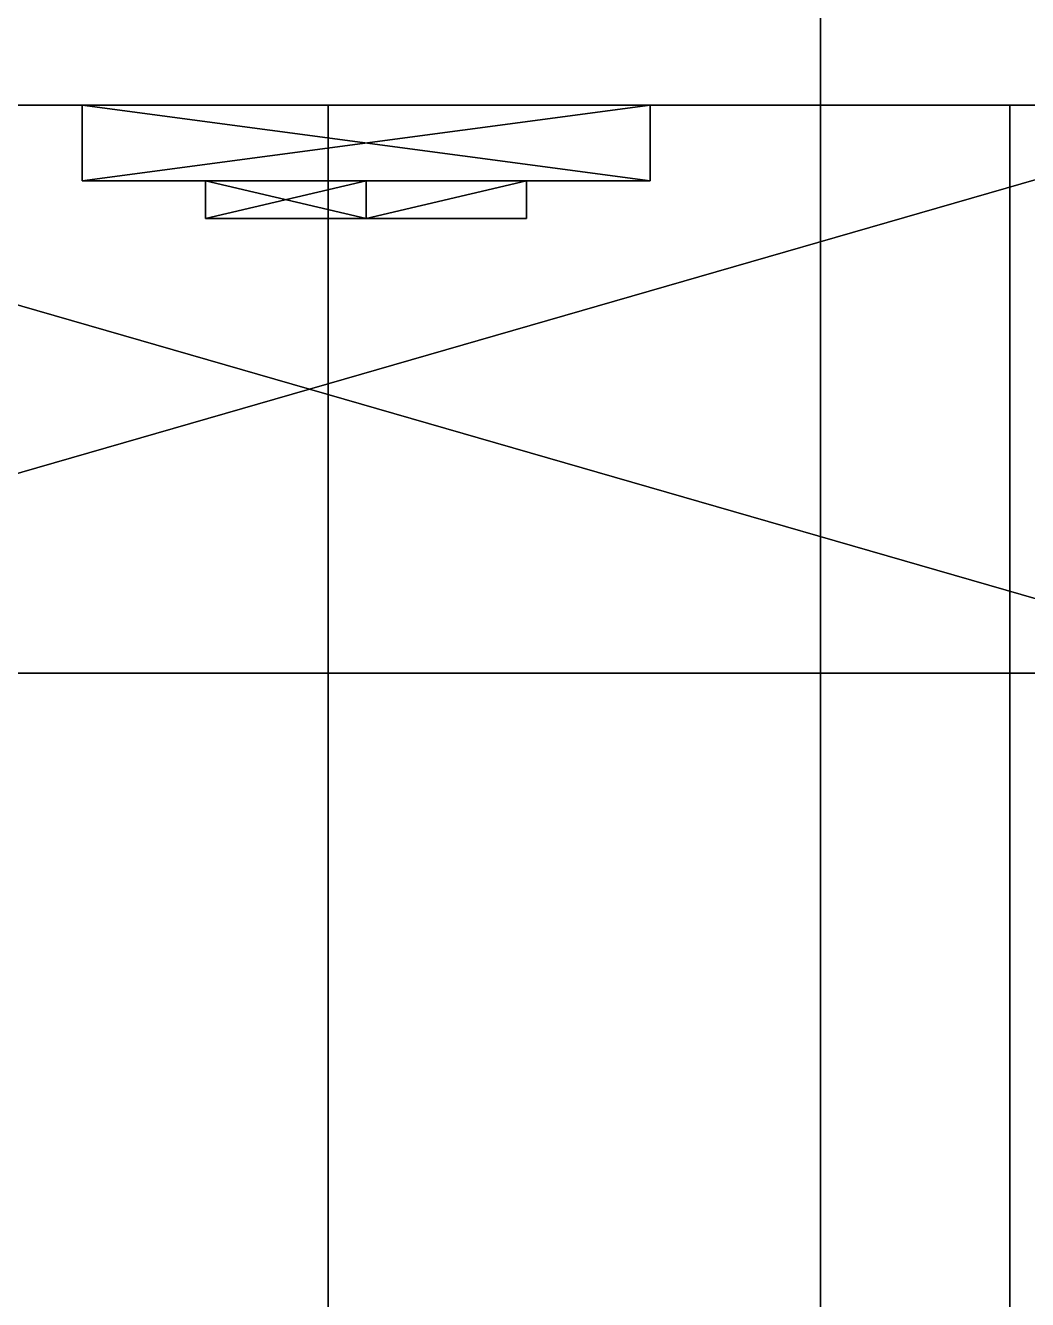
# Model space of a CAD drawing. Extents: x -100 to 4856, y -100 to 4830.
# Drawn here: x 524.01 to 550.47, y 2206.46 to 2240.1 of the extents above; entities that cross this region are included whole.
import ezdxf

# ---------------------------------------------------------------- set-up
doc = ezdxf.new("R2010")
doc.units = 0
for name, color, linetype in [('LAYER0', 7, 'CONTINUOUS'), ('LAYER144', 7, 'CONTINUOUS'), ('LAYER148', 7, 'CONTINUOUS'), ('LAYER152', 7, 'CONTINUOUS'), ('LAYER163', 7, 'CONTINUOUS'), ('LAYER373', 253, 'CONTINUOUS'), ('LAYER375', 253, 'CONTINUOUS'), ('LAYER377', 253, 'CONTINUOUS'), ('LAYER379', 253, 'CONTINUOUS'), ('LAYER381', 253, 'CONTINUOUS'), ('LAYER640', 9, 'CONTINUOUS')]:
    doc.layers.add(name, color=color, linetype=linetype)

msp = doc.modelspace()

# ---------------------------------------------------------------- linework, layer by layer
at = {"layer": 'LAYER0', "invisible_edges": 1}
for points in [[(4856, 4830, -5), (-100, -100, -5), (-100, 4830, -5), (4856, 4830, -5)], [(-100, -100, -5), (4856, 4830, -5), (4856, -100, -5), (-100, -100, -5)], [(4856, -100), (-100, 4830), (-100, -100), (4856, -100)], [(-100, 4830), (4856, -100), (4856, 4830), (-100, 4830)]]:
    msp.add_3dface(points, dxfattribs=at)
at = {"layer": 'LAYER144', "invisible_edges": 1}
for points in [[(20, 2238), (570, 2256), (570, 2238), (20, 2238)], [(570, 2256), (20, 2238), (20, 2256), (570, 2256)], [(20, 2256, 2540), (570, 2238, 2540), (570, 2256, 2540), (20, 2256, 2540)], [(570, 2238, 2540), (20, 2256, 2540), (20, 2238, 2540), (570, 2238, 2540)], [(570, 2238, 2540), (20, 2238), (570, 2238), (570, 2238, 2540)], [(20, 2238), (570, 2238, 2540), (20, 2238, 2540), (20, 2238)]]:
    msp.add_3dface(points, dxfattribs=at)
at = {"layer": 'LAYER148', "invisible_edges": 1}
for points in [[(20, 2238, 80), (570, 1458, 80), (20, 1458, 80), (20, 2238, 80)], [(570, 1458, 80), (20, 2238, 80), (570, 2238, 80), (570, 1458, 80)], [(20, 2238, 80), (570, 2238, 98), (570, 2238, 80), (20, 2238, 80)], [(570, 2238, 98), (20, 2238, 80), (20, 2238, 98), (570, 2238, 98)], [(570, 2238, 98), (20, 1458, 98), (570, 1458, 98), (570, 2238, 98)], [(20, 1458, 98), (570, 2238, 98), (20, 2238, 98), (20, 1458, 98)]]:
    msp.add_3dface(points, dxfattribs=at)
at = {"layer": 'LAYER152', "invisible_edges": 1}
for points in [[(532, 2238, 80), (532, 1458), (532, 1458, 80), (532, 2238, 80)], [(532, 1458), (532, 2238, 80), (532, 2238), (532, 1458)], [(550, 2238), (532, 1458), (532, 2238), (550, 2238)], [(532, 1458), (550, 2238), (550, 1458), (532, 1458)], [(532, 2238, 80), (550, 2238), (532, 2238), (532, 2238, 80)], [(550, 2238), (532, 2238, 80), (550, 2238, 80), (550, 2238)], [(550, 1458, 80), (532, 2238, 80), (532, 1458, 80), (550, 1458, 80)], [(532, 2238, 80), (550, 1458, 80), (550, 2238, 80), (532, 2238, 80)], [(550, 2238), (550, 1458, 80), (550, 1458), (550, 2238)], [(550, 1458, 80), (550, 2238), (550, 2238, 80), (550, 1458, 80)]]:
    msp.add_3dface(points, dxfattribs=at)
at = {"layer": 'LAYER163', "invisible_edges": 1}
for points in [[(20, 1458, 2539), (570, 2238, 2539), (20, 2238, 2539), (20, 1458, 2539)], [(570, 2238, 2539), (20, 1458, 2539), (570, 1458, 2539), (570, 2238, 2539)], [(20, 2238, 2521), (570, 2238, 2539), (570, 2238, 2521), (20, 2238, 2521)], [(570, 2238, 2539), (20, 2238, 2521), (20, 2238, 2539), (570, 2238, 2539)], [(570, 1458, 2521), (20, 2238, 2521), (570, 2238, 2521), (570, 1458, 2521)], [(20, 2238, 2521), (570, 1458, 2521), (20, 1458, 2521), (20, 2238, 2521)]]:
    msp.add_3dface(points, dxfattribs=at)
at = {"layer": 'LAYER373'}
for points in [[(557.5, 2238, 176.2174), (557.5, 2223, 176.2174), (505.5, 2238, 176.2174), (557.5, 2238, 176.2174)], [(505.5, 2238, 176.2174), (557.5, 2223, 176.2174), (505.5, 2223, 176.2174), (505.5, 2238, 176.2174)], [(505.5, 2238, 189.7826), (505.5, 2223, 189.7826), (557.5, 2238, 189.7826), (505.5, 2238, 189.7826)], [(557.5, 2238, 189.7826), (505.5, 2223, 189.7826), (557.5, 2223, 189.7826), (557.5, 2238, 189.7826)], [(540.5, 2236, 209), (540.5, 2238, 209), (525.5, 2238, 209), (540.5, 2236, 209)], [(540.5, 2236, 209), (525.5, 2238, 209), (525.5, 2236, 209), (540.5, 2236, 209)], [(525.5, 2236, 209), (525.5, 2238, 209), (525.5, 2238, 157), (525.5, 2236, 209)], [(525.5, 2236, 209), (525.5, 2238, 157), (525.5, 2236, 157), (525.5, 2236, 209)], [(525.5, 2236, 157), (525.5, 2238, 157), (540.5, 2238, 157), (525.5, 2236, 157)], [(525.5, 2236, 157), (540.5, 2238, 157), (540.5, 2236, 157), (525.5, 2236, 157)], [(540.5, 2238, 157), (540.5, 2238, 209), (540.5, 2236, 209), (540.5, 2238, 157)], [(540.5, 2238, 157), (540.5, 2236, 209), (540.5, 2236, 157), (540.5, 2238, 157)], [(540.5, 2236, 157), (540.5, 2236, 209), (525.5, 2236, 209), (540.5, 2236, 157)], [(540.5, 2236, 157), (525.5, 2236, 209), (525.5, 2236, 157), (540.5, 2236, 157)], [(533, 2235, 196.2939), (528.76, 2235, 201.087), (533, 2236, 196.2939), (533, 2235, 196.2939)], [(533, 2236, 196.2939), (528.76, 2235, 201.087), (528.76, 2236, 201.087), (533, 2236, 196.2939)], [(528.76, 2235, 201.087), (533, 2235, 205.88), (528.76, 2236, 201.087), (528.76, 2235, 201.087)], [(528.76, 2236, 201.087), (533, 2235, 205.88), (533, 2236, 205.88), (528.76, 2236, 201.087)], [(533, 2236, 205.88), (528.76, 2236, 201.087), (533, 2236, 196.2939), (533, 2236, 205.88)], [(533, 2235, 160.12), (528.76, 2235, 164.913), (533, 2236, 160.12), (533, 2235, 160.12)], [(533, 2236, 160.12), (528.76, 2235, 164.913), (528.76, 2236, 164.913), (533, 2236, 160.12)], [(528.76, 2235, 164.913), (533, 2235, 169.7061), (528.76, 2236, 164.913), (528.76, 2235, 164.913)], [(528.76, 2236, 164.913), (533, 2235, 169.7061), (533, 2236, 169.7061), (528.76, 2236, 164.913)], [(533, 2236, 169.7061), (528.76, 2236, 164.913), (533, 2236, 160.12), (533, 2236, 169.7061)], [(537.24, 2235, 201.087), (533, 2235, 196.2939), (537.24, 2236, 201.087), (537.24, 2235, 201.087)], [(537.24, 2236, 201.087), (533, 2235, 196.2939), (533, 2236, 196.2939), (537.24, 2236, 201.087)], [(533, 2236, 205.88), (533, 2236, 196.2939), (537.24, 2236, 201.087), (533, 2236, 205.88)], [(533, 2236, 205.88), (533, 2235, 205.88), (537.24, 2236, 201.087), (533, 2236, 205.88)], [(537.24, 2236, 201.087), (533, 2235, 205.88), (537.24, 2235, 201.087), (537.24, 2236, 201.087)], [(537.24, 2235, 164.913), (533, 2235, 160.12), (537.24, 2236, 164.913), (537.24, 2235, 164.913)], [(537.24, 2236, 164.913), (533, 2235, 160.12), (533, 2236, 160.12), (537.24, 2236, 164.913)], [(533, 2236, 169.7061), (533, 2236, 160.12), (537.24, 2236, 164.913), (533, 2236, 169.7061)], [(533, 2236, 169.7061), (533, 2235, 169.7061), (537.24, 2236, 164.913), (533, 2236, 169.7061)], [(537.24, 2236, 164.913), (533, 2235, 169.7061), (537.24, 2235, 164.913), (537.24, 2236, 164.913)], [(533, 2235, 205.88), (528.76, 2235, 201.087), (537.24, 2235, 201.087), (533, 2235, 205.88)], [(537.24, 2235, 201.087), (528.76, 2235, 201.087), (533, 2235, 196.2939), (537.24, 2235, 201.087)], [(533, 2235, 169.7061), (528.76, 2235, 164.913), (537.24, 2235, 164.913), (533, 2235, 169.7061)], [(537.24, 2235, 164.913), (528.76, 2235, 164.913), (533, 2235, 160.12), (537.24, 2235, 164.913)], [(557.5, 2223, 176.2174), (557.5, 2223, 189.7826), (505.5, 2223, 176.2174), (557.5, 2223, 176.2174)], [(505.5, 2223, 176.2174), (557.5, 2223, 189.7826), (505.5, 2223, 189.7826), (505.5, 2223, 176.2174)]]:
    msp.add_3dface(points, dxfattribs=at)
at = {"layer": 'LAYER375'}
for points in [[(557.5, 2238, 739.7174), (557.5, 2223, 739.7174), (505.5, 2238, 739.7174), (557.5, 2238, 739.7174)], [(505.5, 2238, 739.7174), (557.5, 2223, 739.7174), (505.5, 2223, 739.7174), (505.5, 2238, 739.7174)], [(505.5, 2238, 753.2826), (505.5, 2223, 753.2826), (557.5, 2238, 753.2826), (505.5, 2238, 753.2826)], [(557.5, 2238, 753.2826), (505.5, 2223, 753.2826), (557.5, 2223, 753.2826), (557.5, 2238, 753.2826)], [(540.5, 2236, 772.5), (540.5, 2238, 772.5), (525.5, 2238, 772.5), (540.5, 2236, 772.5)], [(540.5, 2236, 772.5), (525.5, 2238, 772.5), (525.5, 2236, 772.5), (540.5, 2236, 772.5)], [(525.5, 2236, 772.5), (525.5, 2238, 772.5), (525.5, 2238, 720.5), (525.5, 2236, 772.5)], [(525.5, 2236, 772.5), (525.5, 2238, 720.5), (525.5, 2236, 720.5), (525.5, 2236, 772.5)], [(525.5, 2236, 720.5), (525.5, 2238, 720.5), (540.5, 2238, 720.5), (525.5, 2236, 720.5)], [(525.5, 2236, 720.5), (540.5, 2238, 720.5), (540.5, 2236, 720.5), (525.5, 2236, 720.5)], [(540.5, 2238, 720.5), (540.5, 2238, 772.5), (540.5, 2236, 772.5), (540.5, 2238, 720.5)], [(540.5, 2238, 720.5), (540.5, 2236, 772.5), (540.5, 2236, 720.5), (540.5, 2238, 720.5)], [(540.5, 2236, 720.5), (540.5, 2236, 772.5), (525.5, 2236, 772.5), (540.5, 2236, 720.5)], [(540.5, 2236, 720.5), (525.5, 2236, 772.5), (525.5, 2236, 720.5), (540.5, 2236, 720.5)], [(533, 2235, 759.7939), (528.76, 2235, 764.587), (533, 2236, 759.7939), (533, 2235, 759.7939)], [(533, 2236, 759.7939), (528.76, 2235, 764.587), (528.76, 2236, 764.587), (533, 2236, 759.7939)], [(528.76, 2235, 764.587), (533, 2235, 769.38), (528.76, 2236, 764.587), (528.76, 2235, 764.587)], [(528.76, 2236, 764.587), (533, 2235, 769.38), (533, 2236, 769.38), (528.76, 2236, 764.587)], [(533, 2236, 769.38), (528.76, 2236, 764.587), (533, 2236, 759.7939), (533, 2236, 769.38)], [(533, 2235, 723.62), (528.76, 2235, 728.413), (533, 2236, 723.62), (533, 2235, 723.62)], [(533, 2236, 723.62), (528.76, 2235, 728.413), (528.76, 2236, 728.413), (533, 2236, 723.62)], [(528.76, 2235, 728.413), (533, 2235, 733.2061), (528.76, 2236, 728.413), (528.76, 2235, 728.413)], [(528.76, 2236, 728.413), (533, 2235, 733.2061), (533, 2236, 733.2061), (528.76, 2236, 728.413)], [(533, 2236, 733.2061), (528.76, 2236, 728.413), (533, 2236, 723.62), (533, 2236, 733.2061)], [(537.24, 2235, 764.587), (533, 2235, 759.7939), (537.24, 2236, 764.587), (537.24, 2235, 764.587)], [(537.24, 2236, 764.587), (533, 2235, 759.7939), (533, 2236, 759.7939), (537.24, 2236, 764.587)], [(533, 2236, 769.38), (533, 2236, 759.7939), (537.24, 2236, 764.587), (533, 2236, 769.38)], [(533, 2236, 769.38), (533, 2235, 769.38), (537.24, 2236, 764.587), (533, 2236, 769.38)], [(537.24, 2236, 764.587), (533, 2235, 769.38), (537.24, 2235, 764.587), (537.24, 2236, 764.587)], [(537.24, 2235, 728.413), (533, 2235, 723.62), (537.24, 2236, 728.413), (537.24, 2235, 728.413)], [(537.24, 2236, 728.413), (533, 2235, 723.62), (533, 2236, 723.62), (537.24, 2236, 728.413)], [(533, 2236, 733.2061), (533, 2236, 723.62), (537.24, 2236, 728.413), (533, 2236, 733.2061)], [(533, 2236, 733.2061), (533, 2235, 733.2061), (537.24, 2236, 728.413), (533, 2236, 733.2061)], [(537.24, 2236, 728.413), (533, 2235, 733.2061), (537.24, 2235, 728.413), (537.24, 2236, 728.413)], [(533, 2235, 769.38), (528.76, 2235, 764.587), (537.24, 2235, 764.587), (533, 2235, 769.38)], [(537.24, 2235, 764.587), (528.76, 2235, 764.587), (533, 2235, 759.7939), (537.24, 2235, 764.587)], [(533, 2235, 733.2061), (528.76, 2235, 728.413), (537.24, 2235, 728.413), (533, 2235, 733.2061)], [(537.24, 2235, 728.413), (528.76, 2235, 728.413), (533, 2235, 723.62), (537.24, 2235, 728.413)], [(557.5, 2223, 739.7174), (557.5, 2223, 753.2826), (505.5, 2223, 739.7174), (557.5, 2223, 739.7174)], [(505.5, 2223, 739.7174), (557.5, 2223, 753.2826), (505.5, 2223, 753.2826), (505.5, 2223, 739.7174)]]:
    msp.add_3dface(points, dxfattribs=at)
at = {"layer": 'LAYER377'}
for points in [[(557.5, 2238, 1303.217), (557.5, 2223, 1303.217), (505.5, 2238, 1303.217), (557.5, 2238, 1303.217)], [(505.5, 2238, 1303.217), (557.5, 2223, 1303.217), (505.5, 2223, 1303.217), (505.5, 2238, 1303.217)], [(505.5, 2238, 1316.783), (505.5, 2223, 1316.783), (557.5, 2238, 1316.783), (505.5, 2238, 1316.783)], [(557.5, 2238, 1316.783), (505.5, 2223, 1316.783), (557.5, 2223, 1316.783), (557.5, 2238, 1316.783)], [(540.5, 2236, 1336), (540.5, 2238, 1336), (525.5, 2238, 1336), (540.5, 2236, 1336)], [(540.5, 2236, 1336), (525.5, 2238, 1336), (525.5, 2236, 1336), (540.5, 2236, 1336)], [(525.5, 2236, 1336), (525.5, 2238, 1336), (525.5, 2238, 1284), (525.5, 2236, 1336)], [(525.5, 2236, 1336), (525.5, 2238, 1284), (525.5, 2236, 1284), (525.5, 2236, 1336)], [(525.5, 2236, 1284), (525.5, 2238, 1284), (540.5, 2238, 1284), (525.5, 2236, 1284)], [(525.5, 2236, 1284), (540.5, 2238, 1284), (540.5, 2236, 1284), (525.5, 2236, 1284)], [(540.5, 2238, 1284), (540.5, 2238, 1336), (540.5, 2236, 1336), (540.5, 2238, 1284)], [(540.5, 2238, 1284), (540.5, 2236, 1336), (540.5, 2236, 1284), (540.5, 2238, 1284)], [(540.5, 2236, 1284), (540.5, 2236, 1336), (525.5, 2236, 1336), (540.5, 2236, 1284)], [(540.5, 2236, 1284), (525.5, 2236, 1336), (525.5, 2236, 1284), (540.5, 2236, 1284)], [(533, 2235, 1323.294), (528.76, 2235, 1328.087), (533, 2236, 1323.294), (533, 2235, 1323.294)], [(533, 2236, 1323.294), (528.76, 2235, 1328.087), (528.76, 2236, 1328.087), (533, 2236, 1323.294)], [(528.76, 2235, 1328.087), (533, 2235, 1332.88), (528.76, 2236, 1328.087), (528.76, 2235, 1328.087)], [(528.76, 2236, 1328.087), (533, 2235, 1332.88), (533, 2236, 1332.88), (528.76, 2236, 1328.087)], [(533, 2236, 1332.88), (528.76, 2236, 1328.087), (533, 2236, 1323.294), (533, 2236, 1332.88)], [(533, 2235, 1287.12), (528.76, 2235, 1291.913), (533, 2236, 1287.12), (533, 2235, 1287.12)], [(533, 2236, 1287.12), (528.76, 2235, 1291.913), (528.76, 2236, 1291.913), (533, 2236, 1287.12)], [(528.76, 2235, 1291.913), (533, 2235, 1296.706), (528.76, 2236, 1291.913), (528.76, 2235, 1291.913)], [(528.76, 2236, 1291.913), (533, 2235, 1296.706), (533, 2236, 1296.706), (528.76, 2236, 1291.913)], [(533, 2236, 1296.706), (528.76, 2236, 1291.913), (533, 2236, 1287.12), (533, 2236, 1296.706)], [(537.24, 2235, 1328.087), (533, 2235, 1323.294), (537.24, 2236, 1328.087), (537.24, 2235, 1328.087)], [(537.24, 2236, 1328.087), (533, 2235, 1323.294), (533, 2236, 1323.294), (537.24, 2236, 1328.087)], [(533, 2236, 1332.88), (533, 2236, 1323.294), (537.24, 2236, 1328.087), (533, 2236, 1332.88)], [(533, 2236, 1332.88), (533, 2235, 1332.88), (537.24, 2236, 1328.087), (533, 2236, 1332.88)], [(537.24, 2236, 1328.087), (533, 2235, 1332.88), (537.24, 2235, 1328.087), (537.24, 2236, 1328.087)], [(537.24, 2235, 1291.913), (533, 2235, 1287.12), (537.24, 2236, 1291.913), (537.24, 2235, 1291.913)], [(537.24, 2236, 1291.913), (533, 2235, 1287.12), (533, 2236, 1287.12), (537.24, 2236, 1291.913)], [(533, 2236, 1296.706), (533, 2236, 1287.12), (537.24, 2236, 1291.913), (533, 2236, 1296.706)], [(533, 2236, 1296.706), (533, 2235, 1296.706), (537.24, 2236, 1291.913), (533, 2236, 1296.706)], [(537.24, 2236, 1291.913), (533, 2235, 1296.706), (537.24, 2235, 1291.913), (537.24, 2236, 1291.913)], [(533, 2235, 1332.88), (528.76, 2235, 1328.087), (537.24, 2235, 1328.087), (533, 2235, 1332.88)], [(537.24, 2235, 1328.087), (528.76, 2235, 1328.087), (533, 2235, 1323.294), (537.24, 2235, 1328.087)], [(533, 2235, 1296.706), (528.76, 2235, 1291.913), (537.24, 2235, 1291.913), (533, 2235, 1296.706)], [(537.24, 2235, 1291.913), (528.76, 2235, 1291.913), (533, 2235, 1287.12), (537.24, 2235, 1291.913)], [(557.5, 2223, 1303.217), (557.5, 2223, 1316.783), (505.5, 2223, 1303.217), (557.5, 2223, 1303.217)], [(505.5, 2223, 1303.217), (557.5, 2223, 1316.783), (505.5, 2223, 1316.783), (505.5, 2223, 1303.217)]]:
    msp.add_3dface(points, dxfattribs=at)
at = {"layer": 'LAYER379'}
for points in [[(557.5, 2238, 1866.717), (557.5, 2223, 1866.717), (505.5, 2238, 1866.717), (557.5, 2238, 1866.717)], [(505.5, 2238, 1866.717), (557.5, 2223, 1866.717), (505.5, 2223, 1866.717), (505.5, 2238, 1866.717)], [(505.5, 2238, 1880.283), (505.5, 2223, 1880.283), (557.5, 2238, 1880.283), (505.5, 2238, 1880.283)], [(557.5, 2238, 1880.283), (505.5, 2223, 1880.283), (557.5, 2223, 1880.283), (557.5, 2238, 1880.283)], [(540.5, 2236, 1899.5), (540.5, 2238, 1899.5), (525.5, 2238, 1899.5), (540.5, 2236, 1899.5)], [(540.5, 2236, 1899.5), (525.5, 2238, 1899.5), (525.5, 2236, 1899.5), (540.5, 2236, 1899.5)], [(525.5, 2236, 1899.5), (525.5, 2238, 1899.5), (525.5, 2238, 1847.5), (525.5, 2236, 1899.5)], [(525.5, 2236, 1899.5), (525.5, 2238, 1847.5), (525.5, 2236, 1847.5), (525.5, 2236, 1899.5)], [(525.5, 2236, 1847.5), (525.5, 2238, 1847.5), (540.5, 2238, 1847.5), (525.5, 2236, 1847.5)], [(525.5, 2236, 1847.5), (540.5, 2238, 1847.5), (540.5, 2236, 1847.5), (525.5, 2236, 1847.5)], [(540.5, 2238, 1847.5), (540.5, 2238, 1899.5), (540.5, 2236, 1899.5), (540.5, 2238, 1847.5)], [(540.5, 2238, 1847.5), (540.5, 2236, 1899.5), (540.5, 2236, 1847.5), (540.5, 2238, 1847.5)], [(540.5, 2236, 1847.5), (540.5, 2236, 1899.5), (525.5, 2236, 1899.5), (540.5, 2236, 1847.5)], [(540.5, 2236, 1847.5), (525.5, 2236, 1899.5), (525.5, 2236, 1847.5), (540.5, 2236, 1847.5)], [(533, 2235, 1886.794), (528.76, 2235, 1891.587), (533, 2236, 1886.794), (533, 2235, 1886.794)], [(533, 2236, 1886.794), (528.76, 2235, 1891.587), (528.76, 2236, 1891.587), (533, 2236, 1886.794)], [(528.76, 2235, 1891.587), (533, 2235, 1896.38), (528.76, 2236, 1891.587), (528.76, 2235, 1891.587)], [(528.76, 2236, 1891.587), (533, 2235, 1896.38), (533, 2236, 1896.38), (528.76, 2236, 1891.587)], [(533, 2236, 1896.38), (528.76, 2236, 1891.587), (533, 2236, 1886.794), (533, 2236, 1896.38)], [(533, 2235, 1850.62), (528.76, 2235, 1855.413), (533, 2236, 1850.62), (533, 2235, 1850.62)], [(533, 2236, 1850.62), (528.76, 2235, 1855.413), (528.76, 2236, 1855.413), (533, 2236, 1850.62)], [(528.76, 2235, 1855.413), (533, 2235, 1860.206), (528.76, 2236, 1855.413), (528.76, 2235, 1855.413)], [(528.76, 2236, 1855.413), (533, 2235, 1860.206), (533, 2236, 1860.206), (528.76, 2236, 1855.413)], [(533, 2236, 1860.206), (528.76, 2236, 1855.413), (533, 2236, 1850.62), (533, 2236, 1860.206)], [(537.24, 2235, 1891.587), (533, 2235, 1886.794), (537.24, 2236, 1891.587), (537.24, 2235, 1891.587)], [(537.24, 2236, 1891.587), (533, 2235, 1886.794), (533, 2236, 1886.794), (537.24, 2236, 1891.587)], [(533, 2236, 1896.38), (533, 2236, 1886.794), (537.24, 2236, 1891.587), (533, 2236, 1896.38)], [(533, 2236, 1896.38), (533, 2235, 1896.38), (537.24, 2236, 1891.587), (533, 2236, 1896.38)], [(537.24, 2236, 1891.587), (533, 2235, 1896.38), (537.24, 2235, 1891.587), (537.24, 2236, 1891.587)], [(537.24, 2235, 1855.413), (533, 2235, 1850.62), (537.24, 2236, 1855.413), (537.24, 2235, 1855.413)], [(537.24, 2236, 1855.413), (533, 2235, 1850.62), (533, 2236, 1850.62), (537.24, 2236, 1855.413)], [(533, 2236, 1860.206), (533, 2236, 1850.62), (537.24, 2236, 1855.413), (533, 2236, 1860.206)], [(533, 2236, 1860.206), (533, 2235, 1860.206), (537.24, 2236, 1855.413), (533, 2236, 1860.206)], [(537.24, 2236, 1855.413), (533, 2235, 1860.206), (537.24, 2235, 1855.413), (537.24, 2236, 1855.413)], [(533, 2235, 1896.38), (528.76, 2235, 1891.587), (537.24, 2235, 1891.587), (533, 2235, 1896.38)], [(537.24, 2235, 1891.587), (528.76, 2235, 1891.587), (533, 2235, 1886.794), (537.24, 2235, 1891.587)], [(533, 2235, 1860.206), (528.76, 2235, 1855.413), (537.24, 2235, 1855.413), (533, 2235, 1860.206)], [(537.24, 2235, 1855.413), (528.76, 2235, 1855.413), (533, 2235, 1850.62), (537.24, 2235, 1855.413)], [(557.5, 2223, 1866.717), (557.5, 2223, 1880.283), (505.5, 2223, 1866.717), (557.5, 2223, 1866.717)], [(505.5, 2223, 1866.717), (557.5, 2223, 1880.283), (505.5, 2223, 1880.283), (505.5, 2223, 1866.717)]]:
    msp.add_3dface(points, dxfattribs=at)
at = {"layer": 'LAYER381'}
for points in [[(557.5, 2238, 2430.217), (557.5, 2223, 2430.217), (505.5, 2238, 2430.217), (557.5, 2238, 2430.217)], [(505.5, 2238, 2430.217), (557.5, 2223, 2430.217), (505.5, 2223, 2430.217), (505.5, 2238, 2430.217)], [(505.5, 2238, 2443.783), (505.5, 2223, 2443.783), (557.5, 2238, 2443.783), (505.5, 2238, 2443.783)], [(557.5, 2238, 2443.783), (505.5, 2223, 2443.783), (557.5, 2223, 2443.783), (557.5, 2238, 2443.783)], [(540.5, 2236, 2463), (540.5, 2238, 2463), (525.5, 2238, 2463), (540.5, 2236, 2463)], [(540.5, 2236, 2463), (525.5, 2238, 2463), (525.5, 2236, 2463), (540.5, 2236, 2463)], [(525.5, 2236, 2463), (525.5, 2238, 2463), (525.5, 2238, 2411), (525.5, 2236, 2463)], [(525.5, 2236, 2463), (525.5, 2238, 2411), (525.5, 2236, 2411), (525.5, 2236, 2463)], [(525.5, 2236, 2411), (525.5, 2238, 2411), (540.5, 2238, 2411), (525.5, 2236, 2411)], [(525.5, 2236, 2411), (540.5, 2238, 2411), (540.5, 2236, 2411), (525.5, 2236, 2411)], [(540.5, 2238, 2411), (540.5, 2238, 2463), (540.5, 2236, 2463), (540.5, 2238, 2411)], [(540.5, 2238, 2411), (540.5, 2236, 2463), (540.5, 2236, 2411), (540.5, 2238, 2411)], [(540.5, 2236, 2411), (540.5, 2236, 2463), (525.5, 2236, 2463), (540.5, 2236, 2411)], [(540.5, 2236, 2411), (525.5, 2236, 2463), (525.5, 2236, 2411), (540.5, 2236, 2411)], [(533, 2235, 2450.294), (528.76, 2235, 2455.087), (533, 2236, 2450.294), (533, 2235, 2450.294)], [(533, 2236, 2450.294), (528.76, 2235, 2455.087), (528.76, 2236, 2455.087), (533, 2236, 2450.294)], [(528.76, 2235, 2455.087), (533, 2235, 2459.88), (528.76, 2236, 2455.087), (528.76, 2235, 2455.087)], [(528.76, 2236, 2455.087), (533, 2235, 2459.88), (533, 2236, 2459.88), (528.76, 2236, 2455.087)], [(533, 2236, 2459.88), (528.76, 2236, 2455.087), (533, 2236, 2450.294), (533, 2236, 2459.88)], [(533, 2235, 2414.12), (528.76, 2235, 2418.913), (533, 2236, 2414.12), (533, 2235, 2414.12)], [(533, 2236, 2414.12), (528.76, 2235, 2418.913), (528.76, 2236, 2418.913), (533, 2236, 2414.12)], [(528.76, 2235, 2418.913), (533, 2235, 2423.706), (528.76, 2236, 2418.913), (528.76, 2235, 2418.913)], [(528.76, 2236, 2418.913), (533, 2235, 2423.706), (533, 2236, 2423.706), (528.76, 2236, 2418.913)], [(533, 2236, 2423.706), (528.76, 2236, 2418.913), (533, 2236, 2414.12), (533, 2236, 2423.706)], [(537.24, 2235, 2455.087), (533, 2235, 2450.294), (537.24, 2236, 2455.087), (537.24, 2235, 2455.087)], [(537.24, 2236, 2455.087), (533, 2235, 2450.294), (533, 2236, 2450.294), (537.24, 2236, 2455.087)], [(533, 2236, 2459.88), (533, 2236, 2450.294), (537.24, 2236, 2455.087), (533, 2236, 2459.88)], [(533, 2236, 2459.88), (533, 2235, 2459.88), (537.24, 2236, 2455.087), (533, 2236, 2459.88)], [(537.24, 2236, 2455.087), (533, 2235, 2459.88), (537.24, 2235, 2455.087), (537.24, 2236, 2455.087)], [(537.24, 2235, 2418.913), (533, 2235, 2414.12), (537.24, 2236, 2418.913), (537.24, 2235, 2418.913)], [(537.24, 2236, 2418.913), (533, 2235, 2414.12), (533, 2236, 2414.12), (537.24, 2236, 2418.913)], [(533, 2236, 2423.706), (533, 2236, 2414.12), (537.24, 2236, 2418.913), (533, 2236, 2423.706)], [(533, 2236, 2423.706), (533, 2235, 2423.706), (537.24, 2236, 2418.913), (533, 2236, 2423.706)], [(537.24, 2236, 2418.913), (533, 2235, 2423.706), (537.24, 2235, 2418.913), (537.24, 2236, 2418.913)], [(533, 2235, 2459.88), (528.76, 2235, 2455.087), (537.24, 2235, 2455.087), (533, 2235, 2459.88)], [(537.24, 2235, 2455.087), (528.76, 2235, 2455.087), (533, 2235, 2450.294), (537.24, 2235, 2455.087)], [(533, 2235, 2423.706), (528.76, 2235, 2418.913), (537.24, 2235, 2418.913), (533, 2235, 2423.706)], [(537.24, 2235, 2418.913), (528.76, 2235, 2418.913), (533, 2235, 2414.12), (537.24, 2235, 2418.913)], [(557.5, 2223, 2430.217), (557.5, 2223, 2443.783), (505.5, 2223, 2430.217), (557.5, 2223, 2430.217)], [(505.5, 2223, 2430.217), (557.5, 2223, 2443.783), (505.5, 2223, 2443.783), (505.5, 2223, 2430.217)]]:
    msp.add_3dface(points, dxfattribs=at)
at = {"layer": 'LAYER640', "invisible_edges": 1}
for points in [[(545, 3045, 2640), (545, 1440, 2540), (545, 1440, 2640), (545, 3045, 2640)], [(545, 1440, 2540), (545, 3045, 2640), (545, 3045, 2540), (545, 1440, 2540)], [(563, 3045, 2540), (545, 1440, 2540), (545, 3045, 2540), (563, 3045, 2540)], [(545, 1440, 2540), (563, 3045, 2540), (563, 1440, 2540), (545, 1440, 2540)], [(563, 1440, 2640), (545, 3045, 2640), (545, 1440, 2640), (563, 1440, 2640)], [(545, 3045, 2640), (563, 1440, 2640), (563, 3045, 2640), (545, 3045, 2640)]]:
    msp.add_3dface(points, dxfattribs=at)

doc.saveas('drawing.dxf')
